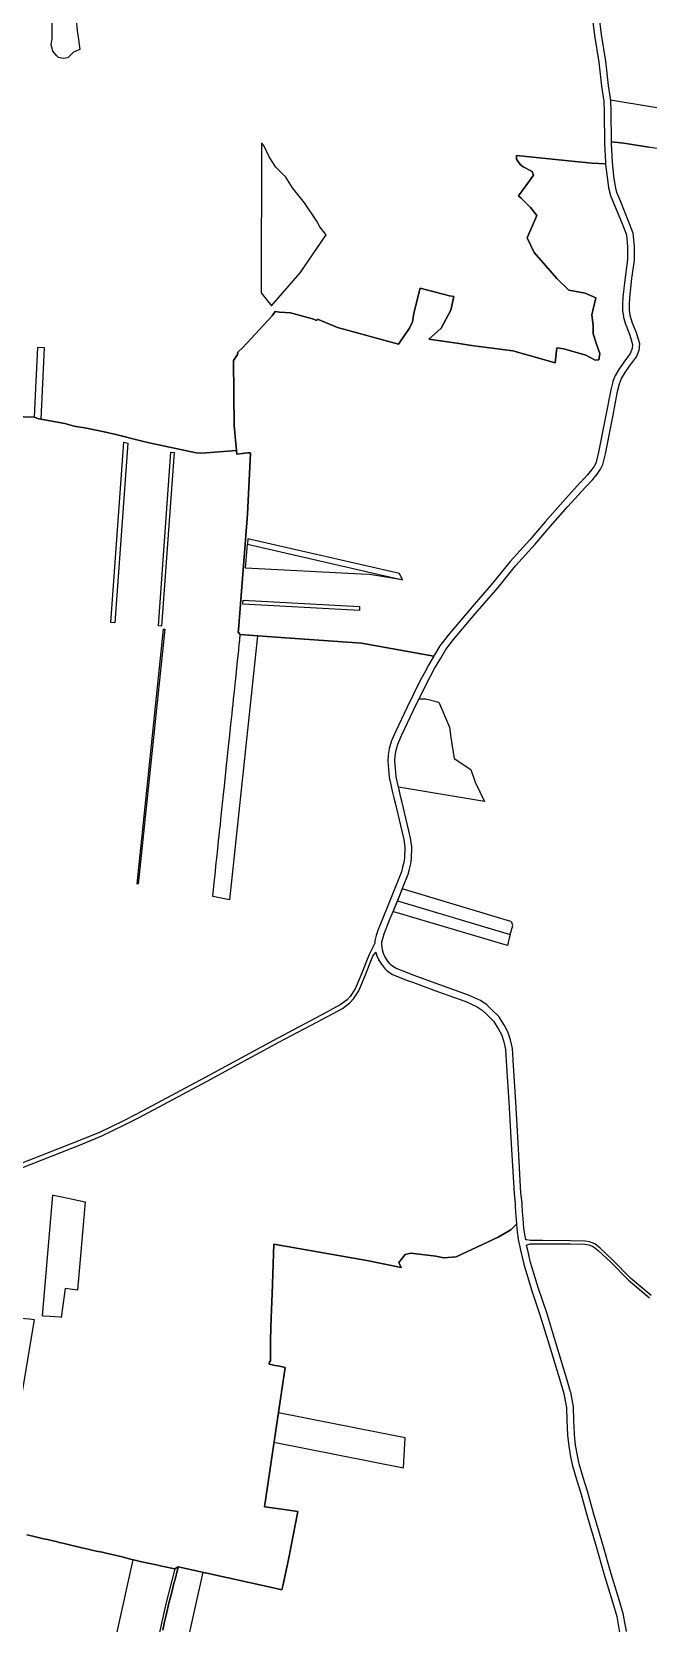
# Model space of a CAD drawing. Header units: inches. Extents: x 574087 to 581218, y 394959 to 403549.
# Drawn here: x 577599 to 578654, y 399159 to 401883 of the extents above; entities that cross this region are included whole.
import ezdxf

# ---------------------------------------------------------------- set-up
doc = ezdxf.new("R2010")
doc.units = ezdxf.units.IN
doc.header["$MEASUREMENT"] = 0
for name, color, linetype in [('ALTE_TERNURI_DISPONIBILE_P', 7, 'Continuous'), ('RETROCEDATA PV', 7, 'Continuous'), ('REZERVA_RETROCEDABILA_1', 7, 'Continuous'), ('SECTOR_CADASTRAL', 7, 'Continuous')]:
    doc.layers.add(name, color=color, linetype=linetype)
doc.layers.add('SUPRAFATA VALIDATA SI NEPUSA IN POSESIE', color=1, linetype='Continuous', lineweight=0)

msp = doc.modelspace()

# ---------------------------------------------------------------- linework, layer by layer
at = {"layer": 'ALTE_TERNURI_DISPONIBILE_P', "color": 4, "linetype": 'Continuous', "lineweight": 25}
msp.add_lwpolyline([(577681.4, 401852.8), (577670.4, 401848.2), (577660.9, 401838.7), (577652.6, 401837.2), (577644.7, 401839.1), (577641.8, 401841.6), (577638.6, 401845.6), (577635.4, 401849.6), (577633.9, 401855), (577632.4, 401860.4), (577633.1, 401865.2), (577633.8, 401870), (577633.8, 401878.2), (577633.8, 401895.5), (577632.6, 401910.2), (577645.6, 401910.2), (577662.7, 401965.2), (577674.5, 401979.8), (577685.5, 401989.4), (577680, 401960.9), (577676.5, 401931.4), (577675.3, 401903.3), (577677, 401885.4), (577678.9, 401869.9)], close=True, dxfattribs=at)
at = {"layer": 'RETROCEDATA PV'}
for points in [[(578749.7, 401626.4), (578717.3, 401653.2), (578679.6, 401681.5), (578679.4, 401681.5), (578655, 401685.4), (578612.1, 401692.5), (578591.4, 401694.7), (578590.8, 401746.3), (578589.9, 401765.5), (578589.8, 401766.6), (578879.6, 401718.5), (578878.9, 401716.5), (578876.4, 401709.2), (578872.3, 401697.4), (578812.5, 401644.8), (578801, 401646.3), (578789.1, 401633.2)], [(578103.1, 401535.2), (578091.9, 401549.3), (578087.2, 401558.6), (578066, 401590.4), (578045.3, 401615.7), (578033.9, 401634.3), (578016.7, 401651.4), (578005.1, 401668.9), (577996.6, 401687.5), (577992, 401693), (577991.8, 401436.3), (578009.2, 401413.7), (578058.7, 401470.3)], [(577602.9, 401223.1), (577611.3, 401220.6), (577615.2, 401219.8), (577621.1, 401341.8), (577608.8, 401342.5), (577605.4, 401272.8)], [(577968.2, 401005.7), (578233.3, 400944.7), (578228.2, 400955.5), (577968.9, 401015.1)], [(578013.6, 399468.2), (578235.4, 399424.6), (578237.9, 399475.8), (578021.2, 399518.4)]]:
    msp.add_lwpolyline(points, close=True, dxfattribs=at)
at = {"layer": 'RETROCEDATA PV', "linetype": 'Continuous', "flags": 128}
for points in [[(577955.9, 400850.9), (577985.3, 400848.8), (577937.5, 400396.9), (577908.8, 400402.7), (577911.3, 400426.2), (577912.3, 400436), (577912.7, 400439.6), (577913.4, 400446.2), (577914.3, 400454.5), (577914.8, 400459.7), (577915.7, 400468.1), (577917.4, 400484.3), (577918.9, 400498.7), (577919.8, 400506.7), (577920.5, 400513.8), (577921.8, 400525.6), (577922.8, 400535), (577923.9, 400546), (577924.5, 400550.8), (577926.1, 400566.8), (577926.7, 400571.7), (577926.8, 400573.3), (577928.2, 400586.4), (577929.3, 400597.1), (577931.3, 400615.2), (577932.5, 400627.3), (577933.6, 400637.2), (577935.4, 400654), (577936.5, 400664.8), (577937.4, 400673.2), (577939.9, 400696.9), (577941.8, 400715.2), (577942.8, 400724.2), (577943.5, 400731.4), (577944.6, 400741.3), (577945.9, 400753.4), (577947.7, 400770.6), (577948.3, 400776.2), (577949.4, 400787.4), (577950.1, 400794), (577951.9, 400810.4), (577953.3, 400823.9), (577953.5, 400826), (577954.3, 400833.5), (577955.1, 400841.3)], [(578224.8, 400395), (578417.9, 400337.3), (578422.3, 400353.1), (578420.6, 400357.9), (578419.2, 400359.8), (578232.9, 400415.5)], [(577690.2, 399880), (577677.5, 399728.4), (577656.1, 399731.6), (577649.6, 399682), (577647.2, 399682.2), (577630.3, 399683.5), (577619.2, 399684.4), (577617.7, 399684.5), (577635, 399891.4), (577636.4, 399891.1), (577647.4, 399888.9), (577664.1, 399885.4), (577676.5, 399882.8), (577682.3, 399881.6)], [(577557.7, 399682.1), (577500.9, 399339.7), (577536.9, 399331.5), (577545.7, 399329.5), (577603.6, 399678), (577594.6, 399678.8)], [(577844, 399251.3), (577828.6, 399191.9), (577795.5, 399042.4), (577771.9, 398930.2), (577765.6, 398906.1), (577765.6, 398906.1), (577733.6, 398915), (577697.6, 398929.5), (577772.5, 399267.2), (577778.2, 399265.8), (577784, 399264.3), (577784.9, 399264.1), (577792.7, 399262.4), (577803.9, 399260.1), (577809.5, 399258.9), (577812.3, 399258.3), (577817.3, 399257.3), (577821.5, 399256.4)]]:
    msp.add_lwpolyline(points, close=True, dxfattribs=at)
msp.add_lwpolyline([(577823.3, 399146.5), (577826.4, 399160.6), (577828, 399167.6), (577831.2, 399182.4), (577831.8, 399184.8), (577832.5, 399187.8), (577833.6, 399192.9), (577833.6, 399192.9), (577836.3, 399203.3), (577839.2, 399214.1), (577840.5, 399219.3), (577842.4, 399226.4), (577845.5, 399238.1), (577847.6, 399245.9), (577848.4, 399249.1), (577849.9, 399254.8), (577849.9, 399254.8), (577891.8, 399245.6), (577812.7, 398890.3)], dxfattribs=at)
at = {"layer": 'REZERVA_RETROCEDABILA_1', "color": 1, "linetype": 'Continuous', "lineweight": 25}
msp.add_lwpolyline([(578232.6, 400679.4), (578252.4, 400721.6), (578262, 400741.3), (578273.2, 400741.1), (578295.6, 400735.4), (578313.8, 400692.6), (578316.5, 400675), (578321.8, 400639.1), (578350.4, 400619.9), (578358, 400598.3), (578373.9, 400565.5), (578226.7, 400589.9), (578225.1, 400597), (578222.7, 400608.3), (578221.4, 400621.5), (578220.5, 400635), (578220.8, 400643.7), (578222.5, 400653.1), (578225.4, 400663.4)], close=True, dxfattribs=at)
at = {"layer": 'SECTOR_CADASTRAL', "color": 174, "linetype": 'Continuous', "lineweight": 25}
for points in [[(578555.1, 401932.7), (578562.4, 401876.8), (578562.4, 401876.6), (578569.7, 401831), (578574.4, 401789.8), (578574.4, 401789.7), (578578, 401764.4), (578578.8, 401746), (578579.5, 401691.9), (578579.5, 401691.7), (578580.8, 401659.7), (578580.8, 401659.6), (578580.9, 401659.3), (578581.1, 401657.1), (578558.1, 401658), (578523.3, 401661.3), (578428.7, 401671.1), (578428.7, 401665.1), (578435, 401655.8), (578439.8, 401651.6), (578455.7, 401644), (578458, 401637.5), (578451, 401628.1), (578431.9, 401602.4), (578436.7, 401598.1), (578452.5, 401582.3), (578463.7, 401568.5), (578446.8, 401530), (578459, 401505.3), (578497.8, 401460.4), (578518.5, 401440.6), (578546.1, 401435.3), (578564.5, 401427.5), (578557.8, 401398.3), (578560, 401380.6), (578560, 401365.8), (578566.4, 401346.8), (578571.5, 401332.1), (578569.5, 401321.6), (578563.1, 401320.9), (578547.4, 401329.2), (578509.6, 401340), (578497.5, 401341.9), (578495, 401316.4), (578448.9, 401329.5), (578422.6, 401337), (578351.5, 401346.2), (578326.4, 401350.1), (578278.7, 401356.8), (578299.9, 401375.6), (578316, 401406.6), (578321.2, 401429.7), (578314, 401431.2), (578263.9, 401444.2), (578252.8, 401401.4), (578250.9, 401386.7), (578245.5, 401375.9), (578226.7, 401348.5), (578122.5, 401376.7), (578087.9, 401391.2), (578087, 401388.6), (578079.4, 401391.5), (578041.7, 401402), (578023.3, 401402.8), (578015.8, 401404.4), (578010.7, 401396.7), (577960.4, 401342.7), (577951.8, 401334.5), (577950.9, 401330.5), (577944.6, 401320.4), (577945.3, 401208.5), (577949.6, 401166.3), (577949.6, 401166.3), (577949.6, 401166.3), (577889.9, 401161.5), (577880.6, 401162.2), (577799.8, 401179.2), (577785.8, 401182.8), (577743, 401193.5), (577722.7, 401198), (577692.6, 401204.4), (577671.8, 401207.8), (577655.6, 401212.4), (577620.7, 401218.5), (577611.3, 401220.6), (577602.9, 401223.1), (577549, 401224.9)], [(578655, 401685.4), (578612.1, 401692.5), (578591.4, 401694.7), (578590.8, 401746.3), (578589.9, 401765.5), (578586.3, 401791.3), (578581.6, 401832.7), (578574.3, 401878.4), (578567, 401934.2)], [(578659.3, 399719.7), (578623.5, 399749.4), (578593.2, 399780.4), (578571.9, 399800.4), (578562.5, 399808.1), (578553.8, 399811.3), (578546.2, 399812.6), (578521.1, 399813.2), (578473.7, 399813.7), (578452.5, 399813.8), (578446.4, 399814.7), (578444.5, 399814.9), (578441.3, 399834.4), (578440.2, 399851.2), (578439.1, 399862.6), (578438.3, 399874), (578438.1, 399877.9), (578436.3, 399894.8), (578431.9, 399970.4), (578427.5, 400051.3), (578423.3, 400113), (578421.6, 400142.5), (578418.4, 400157.1), (578414.1, 400171), (578408.4, 400181.7), (578398.4, 400197), (578385.9, 400209.2), (578377.6, 400217.4), (578367.1, 400224.4), (578346.4, 400233.8), (578297.3, 400251.3), (578251.7, 400268.2), (578247.8, 400269.6), (578221.6, 400280.1), (578214.1, 400285.3), (578212.1, 400287.4), (578207.5, 400293.7), (578203.2, 400299.7), (578201.2, 400305.1), (578199.3, 400311.1), (578199.1, 400311.9), (578198.1, 400319.1), (578198.3, 400325.3), (578200.2, 400332.7), (578202, 400338.8), (578212.1, 400363.7), (578219.7, 400382.1), (578243, 400441), (578245.3, 400449.4), (578247.8, 400458.4), (578248.4, 400463.2), (578248.9, 400467.3), (578249.3, 400487.5), (578247.5, 400502.6), (578244.5, 400515), (578241.7, 400526.9), (578232.9, 400563.3), (578230.3, 400574.5), (578227.6, 400585.7), (578225.1, 400597), (578222.7, 400608.3), (578221.4, 400621.5), (578220.5, 400635), (578220.8, 400643.7), (578222.5, 400653.1), (578225.4, 400663.4), (578232.6, 400679.4), (578252.4, 400721.6), (578274, 400765.7), (578288.6, 400792.8), (578298.9, 400810.4), (578307.7, 400825.3), (578320.9, 400842.4), (578358.2, 400886.8), (578397.4, 400931.7), (578427, 400968.6), (578460.4, 401005.6), (578486.7, 401036.4), (578516.6, 401070.1), (578546.7, 401103.2), (578559.5, 401116.5), (578566.8, 401125.9), (578572.4, 401134), (578576.4, 401142.1), (578580.7, 401160.5), (578593.6, 401224.1), (578601.7, 401267.3), (578605.1, 401280.5), (578608.6, 401289.5), (578614.7, 401299.7), (578622.3, 401310.5), (578633.9, 401326.3), (578638.6, 401337.9), (578639.5, 401348.7), (578634, 401367.8), (578627.4, 401384.4), (578623.4, 401397.1), (578622.1, 401407.2), (578622, 401416), (578622.6, 401427.8), (578626.3, 401460.9), (578630.8, 401492.2), (578630.8, 401515.7), (578628.4, 401538.3), (578619.8, 401560.2), (578607.1, 401591.8), (578600.3, 401608.1), (578598, 401618.2), (578595.5, 401635.8), (578592.8, 401660.4), (578591.5, 401691.8), (578591.5, 401692.1), (578591.4, 401694.7), (578612.1, 401692.5), (578655, 401685.4)], [(577549, 401224.9), (577602.9, 401223.1), (577611.3, 401220.6), (577620.7, 401218.5), (577655.6, 401212.4), (577671.8, 401207.8), (577692.6, 401204.4), (577722.7, 401198), (577743, 401193.5), (577785.8, 401182.8), (577799.8, 401179.2), (577880.6, 401162.2), (577889.9, 401161.5), (577949.6, 401166.3), (577949.6, 401166.3), (577949.9, 401159.9), (577959.9, 401161.2), (577962.9, 401161.5), (577968.8, 401162.1), (577973, 401162.4), (577973.6, 401161.4), (577968.1, 401057.3), (577953, 400859), (577952.4, 400855.2), (577955.9, 400850.9), (578017.6, 400846.5), (578163.5, 400836.1), (578287, 400813.9), (578278.2, 400798.7), (578278.1, 400798.6), (578271.2, 400785.8), (578263.4, 400771.3), (578263.3, 400771.1), (578241.6, 400726.9), (578241.5, 400726.8), (578221.7, 400684.4), (578221.7, 400684.4), (578214.2, 400667.9), (578214.2, 400667.7), (578214, 400667.4), (578213.9, 400667.1), (578210.9, 400656), (578210.8, 400655.6), (578208.9, 400645.4), (578208.8, 400645.1), (578208.8, 400644.7), (578208.8, 400644.5), (578208.5, 400634.9), (578208.5, 400634.6), (578209.4, 400620.6), (578209.4, 400620.4), (578210.8, 400606.6), (578210.8, 400606.2), (578213.4, 400594.5), (578215.9, 400583.1), (578215.9, 400583), (578218.6, 400571.7), (578221.3, 400560.5), (578221.3, 400560.5), (578230, 400524.1), (578232.8, 400512.2), (578235.6, 400500.5), (578237.3, 400486.9), (578236.9, 400468.1), (578236.5, 400464.6), (578236, 400460.7), (578233.8, 400452.6), (578231.6, 400444.8), (578208.5, 400386.6), (578201, 400368.2), (578190.7, 400343), (578190.6, 400342.8), (578190.6, 400342.6), (578188.6, 400335.9), (578186.3, 400327), (578186.2, 400322.5), (578176.5, 400303.1), (578162.1, 400267.4), (578152.4, 400244.5), (578144.2, 400231.7), (578138.7, 400225.8), (578126.9, 400217), (578094.3, 400199.2), (578018.8, 400159.3), (577895.7, 400092.6), (577779.6, 400030.3), (577754.9, 400017.9), (577716, 399999), (577680.9, 399984.7), (577579.5, 399944.8)], [(577582.1, 399938.3), (577683.5, 399978.2), (577718.8, 399992.6), (577758, 400011.6), (577782.8, 400024.1), (577899, 400086.4), (578022.1, 400153.1), (578097.6, 400193), (578130.7, 400211.1), (578143.4, 400220.6), (578149.8, 400227.4), (578158.6, 400241.2), (578168.6, 400264.7), (578182.9, 400300.2), (578187.8, 400307.6), (578189.9, 400301.2), (578189.9, 400301.1), (578192.3, 400294.8), (578192.3, 400294.6), (578192.5, 400294.3), (578192.7, 400293.9), (578192.9, 400293.6), (578197.7, 400286.8), (578197.7, 400286.7), (578202.7, 400279.8), (578203, 400279.5), (578203.2, 400279.3), (578206.1, 400276.4), (578206.3, 400276.2), (578206.6, 400275.9), (578206.8, 400275.8), (578215.4, 400269.8), (578215.7, 400269.6), (578216.1, 400269.4), (578216.4, 400269.3), (578243.5, 400258.4), (578243.6, 400258.3), (578247.6, 400256.9), (578293.2, 400240.1), (578293.2, 400240), (578341.9, 400222.7), (578361.2, 400213.9), (578370, 400208), (578377.6, 400200.6), (578377.6, 400200.6), (578389.1, 400189.4), (578398.1, 400175.6), (578402.9, 400166.3), (578406.8, 400154.1), (578409.7, 400140.9), (578411.3, 400112.2), (578411.3, 400112.2), (578415.6, 400050.6), (578420, 399969.7), (578420, 399969.7), (578424.4, 399893.9), (578424.4, 399893.7), (578426.1, 399876.9), (578426.4, 399873.3), (578426.4, 399873.2), (578427.1, 399861.7), (578427.1, 399861.6), (578428.2, 399850.2), (578428.8, 399841.8), (578419.1, 399831.8), (578397.5, 399819.6), (578325.2, 399785.6), (578304.3, 399784.3), (578290.6, 399786.6), (578247.9, 399792.1), (578238.3, 399789.6), (578227.5, 399776.1), (578231, 399767.6), (578172.5, 399779.4), (578013.2, 399807.3), (578010.4, 399722.2), (578008.9, 399682.1), (578007.4, 399643.9), (578007.6, 399625.6), (578007.9, 399607.3), (578006, 399605.7), (578005.3, 399601.8), (578008.4, 399601.2), (578015, 399599.9), (578020.4, 399598.9), (578028.4, 399597.4), (578032.9, 399596.5), (578026.5, 399554.1), (577997.1, 399357.8), (578010.5, 399356), (578013.7, 399355.6), (578027.1, 399353.7), (578054.6, 399350), (578038.5, 399267.4), (578028.7, 399222.5), (578027.3, 399215.6), (578015.3, 399218.4), (578015.3, 399218.4), (577849.9, 399254.8), (577849.9, 399254.8), (577844, 399251.3), (577821.5, 399256.4), (577817.3, 399257.3), (577812.3, 399258.3), (577809.5, 399258.9), (577803.9, 399260.1), (577792.7, 399262.4), (577784.9, 399264.1), (577784, 399264.3), (577778.2, 399265.8), (577767.9, 399268.4), (577755.5, 399271.6), (577753.5, 399272.1), (577726.6, 399278.4), (577723.7, 399279.1), (577719.9, 399280), (577719.7, 399280), (577709.4, 399282.1), (577704.9, 399283), (577701.9, 399283.7), (577693.3, 399285.7), (577684.5, 399287.7), (577654.8, 399294.8), (577649.2, 399296.1), (577646.1, 399296.8), (577642.9, 399297.6), (577630.5, 399300.5), (577625.9, 399301.6), (577619.3, 399303.1), (577608, 399305.8), (577601.1, 399307.4), (577590.7, 399309.9)], [(577823.3, 399146.5), (577826.4, 399160.6), (577828, 399167.6), (577831.2, 399182.4), (577831.8, 399184.8), (577832.5, 399187.8), (577833.6, 399192.9), (577833.6, 399192.9), (577836.3, 399203.3), (577839.2, 399214.1), (577840.5, 399219.3), (577842.4, 399226.4), (577845.5, 399238.1), (577847.6, 399245.9), (577848.4, 399249.1), (577849.9, 399254.8), (577849.9, 399254.8), (578015.3, 399218.4), (578015.3, 399218.4), (578027.3, 399215.6), (578028.7, 399222.5), (578038.5, 399267.4), (578054.6, 399350), (578027.1, 399353.7), (578013.7, 399355.6), (578010.5, 399356), (577997.1, 399357.8), (578026.5, 399554.1), (578032.9, 399596.5), (578028.4, 399597.4), (578020.4, 399598.9), (578015, 399599.9), (578008.4, 399601.2), (578005.3, 399601.8), (578006, 399605.7), (578007.9, 399607.3), (578007.6, 399625.6), (578007.4, 399643.9), (578008.9, 399682.1), (578010.4, 399722.2), (578013.2, 399807.3), (578172.5, 399779.4), (578231, 399767.6), (578227.5, 399776.1), (578238.3, 399789.6), (578247.9, 399792.1), (578290.6, 399786.6), (578304.3, 399784.3), (578325.2, 399785.6), (578397.5, 399819.6), (578419.1, 399831.8), (578428.8, 399841.8), (578429.3, 399833.4), (578429.3, 399833.1), (578430.4, 399824.8), (578430.4, 399824.8), (578431.6, 399815.8), (578431.7, 399815.5), (578431.7, 399815.4), (578434.3, 399802.8), (578435.4, 399797.1), (578441, 399773.2), (578454.4, 399729.4), (578468.8, 399686.3), (578484.4, 399635), (578504, 399571), (578509.7, 399551.7), (578514.1, 399527.1), (578514.6, 399506.2), (578516, 399480.3), (578518.1, 399461.7), (578521, 399443.1), (578524.5, 399428.2), (578531.3, 399404.4), (578538.6, 399381.2), (578549.4, 399342), (578565, 399290), (578579.4, 399239.8), (578593.1, 399195), (578600.1, 399169.7), (578605.2, 399142.6)], [(578617.1, 399144.1), (578611.8, 399172.3), (578611.8, 399172.6), (578604.6, 399198.3), (578604.6, 399198.4), (578590.9, 399243.2), (578576.5, 399293.3), (578576.5, 399293.4), (578560.9, 399345.3), (578550.1, 399384.6), (578550.1, 399384.7), (578542.8, 399407.9), (578536.1, 399431.2), (578532.8, 399445.4), (578529.9, 399463.3), (578527.9, 399481.3), (578526.6, 399506.6), (578526.1, 399527.9), (578526.1, 399528.1), (578526.1, 399528.5), (578526, 399528.8), (578521.4, 399554.3), (578521.3, 399554.7), (578515.5, 399574.5), (578515.5, 399574.5), (578495.9, 399638.5), (578480.3, 399689.8), (578480.3, 399690), (578465.9, 399733.1), (578452.6, 399776.3), (578447.2, 399799.7), (578446, 399805.1), (578446, 399805.1), (578447.1, 399806.3), (578451.9, 399808.1), (578473.9, 399808.2), (578521, 399808.2), (578545.8, 399807.6), (578552.5, 399806.5), (578560, 399803.7), (578568.6, 399796.7), (578589.7, 399776.9), (578620.1, 399745.7), (578656.1, 399715.8)], [(577590.7, 399309.9), (577601.1, 399307.4), (577608, 399305.8), (577619.3, 399303.1), (577625.9, 399301.6), (577630.5, 399300.5), (577642.9, 399297.6), (577646.1, 399296.8), (577649.2, 399296.1), (577654.8, 399294.8), (577684.5, 399287.7), (577693.3, 399285.7), (577701.9, 399283.7), (577704.9, 399283), (577709.4, 399282.1), (577719.7, 399280), (577719.9, 399280), (577723.7, 399279.1), (577726.6, 399278.4), (577753.5, 399272.1), (577755.5, 399271.6), (577767.9, 399268.4), (577778.2, 399265.8), (577784, 399264.3), (577784.9, 399264.1), (577792.7, 399262.4), (577803.9, 399260.1), (577809.5, 399258.9), (577812.3, 399258.3), (577817.3, 399257.3), (577821.5, 399256.4), (577844, 399251.3), (577849.9, 399254.8), (577848.4, 399249.1), (577847.6, 399245.9), (577845.5, 399238.1), (577842.4, 399226.4), (577840.5, 399219.3), (577839.2, 399214.1), (577836.3, 399203.3), (577833.6, 399192.9), (577833.6, 399192.9), (577832.5, 399187.8), (577831.8, 399184.8), (577831.2, 399182.4), (577828, 399167.6), (577826.4, 399160.6), (577823.3, 399146.5)]]:
    msp.add_lwpolyline(points, dxfattribs=at)
msp.add_lwpolyline([(577949.6, 401166.3), (577945.3, 401208.5), (577944.6, 401320.4), (577950.9, 401330.5), (577951.8, 401334.5), (577960.4, 401342.7), (578010.7, 401396.7), (578015.8, 401404.4), (578023.3, 401402.8), (578041.7, 401402), (578079.4, 401391.5), (578087, 401388.6), (578087.9, 401391.2), (578122.5, 401376.7), (578226.7, 401348.5), (578245.5, 401375.9), (578250.9, 401386.7), (578252.8, 401401.4), (578263.9, 401444.2), (578314, 401431.2), (578321.2, 401429.7), (578316, 401406.6), (578299.9, 401375.6), (578278.7, 401356.8), (578326.4, 401350.1), (578351.5, 401346.2), (578422.6, 401337), (578448.9, 401329.5), (578495, 401316.4), (578497.5, 401341.9), (578509.6, 401340), (578547.4, 401329.2), (578563.1, 401320.9), (578569.5, 401321.6), (578571.5, 401332.1), (578566.4, 401346.8), (578560, 401365.8), (578560, 401380.6), (578557.8, 401398.3), (578564.5, 401427.5), (578546.1, 401435.3), (578518.5, 401440.6), (578497.8, 401460.4), (578459, 401505.3), (578446.8, 401530), (578463.7, 401568.5), (578452.5, 401582.3), (578436.7, 401598.1), (578431.9, 401602.4), (578451, 401628.1), (578458, 401637.5), (578455.7, 401644), (578439.8, 401651.6), (578435, 401655.8), (578428.7, 401665.1), (578428.7, 401671.1), (578523.3, 401661.3), (578558.1, 401658), (578581.1, 401657.1), (578581.2, 401655.8), (578583.6, 401634.4), (578583.6, 401634.3), (578586.1, 401616.3), (578586.2, 401616), (578586.2, 401615.8), (578588.8, 401604.8), (578588.9, 401604.4), (578589.1, 401604), (578596, 401587.3), (578608.7, 401555.8), (578616.7, 401535.4), (578618.8, 401515.1), (578618.8, 401493.1), (578614.4, 401462.5), (578614.4, 401462.5), (578614.4, 401462.4), (578610.7, 401429), (578610.6, 401428.7), (578610, 401416.4), (578609.9, 401416.1), (578610.1, 401406.7), (578610.1, 401406.4), (578610.2, 401406.1), (578611.5, 401395), (578611.6, 401394.6), (578611.7, 401394.3), (578611.7, 401394), (578616, 401380.5), (578616.1, 401380.2), (578622.6, 401363.9), (578627.3, 401347.4), (578626.8, 401340.6), (578623.4, 401332.2), (578612.6, 401317.6), (578612.6, 401317.5), (578604.8, 401306.5), (578604.7, 401306.3), (578604.5, 401306.1), (578598, 401295.2), (578597.9, 401294.8), (578597.7, 401294.5), (578593.8, 401284.5), (578593.7, 401284.3), (578593.6, 401283.9), (578590, 401270.1), (578589.9, 401269.8), (578581.8, 401226.4), (578568.9, 401163.1), (578565, 401146.2), (578562, 401140.1), (578557.1, 401133), (578550.4, 401124.4), (578538, 401111.4), (578537.9, 401111.3), (578507.7, 401078.1), (578507.7, 401078.1), (578477.7, 401044.3), (578477.6, 401044.3), (578451.4, 401013.5), (578417.9, 400976.4), (578417.7, 400976.3), (578388.2, 400939.4), (578349.1, 400894.6), (578349.1, 400894.6), (578311.6, 400850), (578311.5, 400849.9), (578297.9, 400832.3), (578297.7, 400832), (578297.5, 400831.8), (578288.5, 400816.5), (578288.5, 400816.5), (578287, 400813.9), (578163.5, 400836.1), (578017.6, 400846.5), (577955.9, 400850.9), (577952.4, 400855.2), (577953, 400859), (577968.1, 401057.3), (577973.6, 401161.4), (577973, 401162.4), (577968.8, 401162.1), (577962.9, 401161.5), (577959.9, 401161.2), (577949.9, 401159.9), (577949.6, 401166.3)], close=True, dxfattribs=at)
at = {"layer": 'SUPRAFATA VALIDATA SI NEPUSA IN POSESIE', "linetype": 'Continuous', "lineweight": -2, "flags": 128}
for points in [[(577756.7, 401180.4), (577763.5, 401178.7), (577741.4, 400871.2), (577734.5, 400871.6), (577756.7, 401180.4)], [(577837.2, 401163.6), (577842.7, 401162.5), (577821.3, 400865.4), (577815.8, 400865.9), (577837.2, 401163.6)], [(577968.2, 401005.7), (578233.3, 400944.7), (578176.8, 400954), (578162.7, 400954.3), (577965.1, 400965)], [(577960.9, 400909.9), (578160, 400899.1), (578160.2, 400892.1), (577960.4, 400902.9)], [(577824.6, 400860.3), (577826.6, 400860.1), (577781.3, 400423.8), (577779.4, 400424.1), (577824.6, 400860.3)], [(578217.5, 400376.9), (578224.8, 400395), (578417.9, 400337.3), (578416.2, 400331.1), (578413, 400318.5), (578219, 400376.5)]]:
    msp.add_lwpolyline(points, close=True, dxfattribs=at)

doc.saveas('drawing.dxf')
